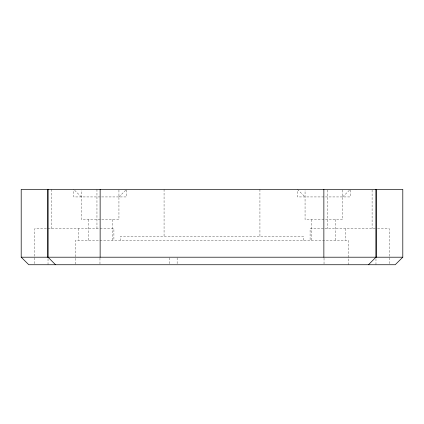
<?xml version="1.0" encoding="UTF-8"?>
<svg xmlns="http://www.w3.org/2000/svg" width="424" height="424" viewBox="0 0 424 424"><rect width="100%" height="100%" fill="white"/><g stroke="black" fill="none" stroke-linecap="round" stroke-linejoin="round"><path stroke-width="0.32" stroke-dasharray="2.12 1.59" d="M118.943 196.932L126.543 189.396M342.666 196.932L350.266 189.396M46.412 228.573L34.832 228.573L34.832 264.083M48.029 228.573L98.94 228.573M100.138 228.573L113.908 228.573L113.908 240.297M375.314 228.573L310.092 228.573L310.092 240.297M377.588 228.573L389.168 228.573L389.168 264.74M297.457 189.396L305.057 196.932M74.629 190.286L81.334 196.932M375.971 258.82L375.971 264.74M372.097 190.053L372.097 228.573M350.266 190.026L350.266 196.932L297.457 196.932L297.457 190.026M348.443 264.74L348.443 240.297L75.557 240.297L75.557 264.078M345.836 228.573L345.836 240.297M342.666 190.053L342.666 219.537L305.057 219.537L305.057 190.053M335.601 219.537L335.564 240.297M327.164 190.053L327.164 228.573M324.031 258.131L324.031 264.078M311.492 219.537L311.454 240.297M303.499 240.297L303.499 236.369L120.501 236.369L120.501 240.297M259.933 189.396L259.933 236.369M177.137 257.834L177.137 264.11M169.6 257.834L169.6 264.11M164.067 189.396L164.067 236.369M126.543 190.026L126.543 196.932L73.734 196.932L73.734 189.396M118.943 190.053L118.943 219.537L81.334 219.537L81.334 190.053M112.551 219.537L112.551 240.297M99.969 258.131L99.969 264.078M96.958 189.396L96.958 228.573M88.393 219.537L88.393 240.297M78.164 228.573L78.164 240.297M51.781 189.396L51.781 228.573M48.029 258.82L48.029 264.74"/><path stroke-width="0.64" d="M368.435 264.74L375.971 257.204L375.971 189.396M402.8 257.204L395.2 264.74L28.8 264.74L21.2 257.204L21.2 189.396L402.8 189.396L402.8 257.204L21.2 257.204M55.565 264.74L48.029 257.204L48.029 189.396M376.215 189.396L376.215 257.204M323.862 189.396L323.862 257.204M100.138 189.396L100.138 257.204M47.785 189.396L47.785 257.204"/></g></svg>
